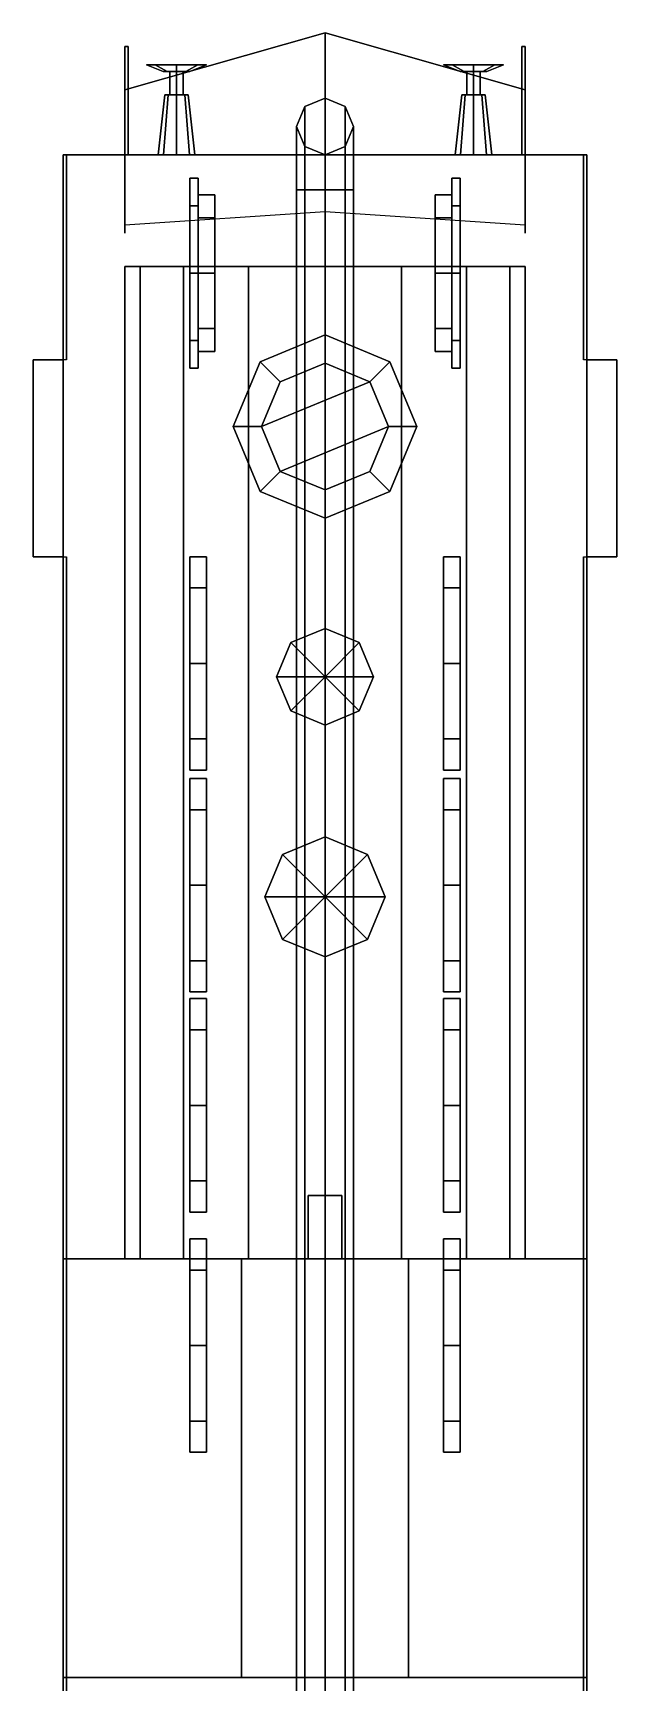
# Model space of a CAD drawing. Extents: x -1.8 to 1.8, y -7.4 to 7.5.
# Drawn here: x -1.75 to 1.75, y -2.38 to 7.51 of the extents above; entities that cross this region are included whole.
import ezdxf

# ---------------------------------------------------------------- set-up
doc = ezdxf.new("R2010")
doc.units = 0
doc.layers.get('0').update_dxf_attribs({"linetype": 'CONTINUOUS'})
doc.layers.add('BUFFER', color=1, linetype='CONTINUOUS')
doc.layers.add('WHEELS', color=2, linetype='CONTINUOUS')

msp = doc.modelspace()

# ---------------------------------------------------------------- linework, layer by layer
for points in [[(0, 6.44, 0.86), (0, 7.51, 0.13), (-1.2, 7.17, 0.13), (-1.2, 6.36, 0.86)], [(0, 7.51, 0.13), (0, 7.51, 0.04), (-1.2, 7.17, 0.04), (-1.2, 7.17, 0.13)], [(-1.2, 7.43, -0.09), (-1.2, 6.78, -0.09), (-1.2, 6.78, 1.08), (-1.2, 7.43, 1.08)], [(-1.18, 7.43, 1.08), (-1.18, 7.43, -0.09), (-1.2, 7.43, -0.09), (-1.2, 7.43, 1.08)], [(-1.18, 7.43, -0.09), (-1.18, 6.78, -0.09), (-1.2, 6.78, -0.09), (-1.2, 7.43, -0.09)], [(-1.2, 7.43, 1.08), (-1.2, 6.78, 1.08), (-1.18, 6.78, 1.08), (-1.18, 7.43, 1.08)], [(-1.18, 6.78, 1.08), (-1.18, 6.78, -0.09), (-1.18, 7.43, -0.09), (-1.18, 7.43, 1.08)], [(0, 7.51, 0.13), (0, 6.44, 0.86), (1.2, 6.36, 0.86), (1.2, 7.17, 0.13)], [(0, 7.51, 0.04), (0, 7.51, 0.13), (1.2, 7.17, 0.13), (1.2, 7.17, 0.04)], [(1.18, 7.43, -0.09), (1.18, 6.78, -0.09), (1.18, 6.78, 1.08), (1.18, 7.43, 1.08)], [(1.2, 7.43, 1.08), (1.2, 7.43, -0.09), (1.18, 7.43, -0.09), (1.18, 7.43, 1.08)], [(1.2, 7.43, -0.09), (1.2, 6.78, -0.09), (1.18, 6.78, -0.09), (1.18, 7.43, -0.09)], [(1.18, 7.43, 1.08), (1.18, 6.78, 1.08), (1.2, 6.78, 1.08), (1.2, 7.43, 1.08)], [(1.2, 6.78, 1.08), (1.2, 6.78, -0.09), (1.2, 7.43, -0.09), (1.2, 7.43, 1.08)], [(-1.2, 6.36, 0.86), (-1.2, 7.17, 0.13), (-1.2, 7.12, 0.13), (-1.2, 6.31, 0.86)], [(-1.2, 7.17, 0.13), (-1.2, 7.17, 0.04), (-1.2, 7.12, 0.04), (-1.2, 7.12, 0.13)], [(1.2, 7.17, 0.13), (1.2, 6.36, 0.86), (1.2, 6.31, 0.86), (1.2, 7.12, 0.13)], [(1.2, 7.17, 0.04), (1.2, 7.17, 0.13), (1.2, 7.12, 0.13), (1.2, 7.12, 0.04)], [(-0.1202, 7.0702, 0.84), (-0.17, 6.95, 0.84), (-0.17, 6.95, 3.28), (-0.1202, 7.0702, 3.28)], [(-0.1202, 7.0702, 3.28), (-0.17, 6.95, 3.28), (-0.17, 6.57, 3.59), (-0.1202, 6.57, 3.7102)], [(0, 7.12, 0.84), (-0.1202, 7.0702, 0.84), (-0.1202, 7.0702, 3.28), (0, 7.12, 3.28)], [(0, 7.12, 3.28), (-0.1202, 7.0702, 3.28), (-0.1202, 6.57, 3.7102), (0, 6.57, 3.76)], [(0.1202, 7.0702, 0.84), (0, 7.12, 0.84), (0, 7.12, 3.28), (0.1202, 7.0702, 3.28)], [(0.1202, 7.0702, 3.28), (0, 7.12, 3.28), (0, 6.57, 3.76), (0.1202, 6.57, 3.7102)], [(0.17, 6.95, 0.84), (0.1202, 7.0702, 0.84), (0.1202, 7.0702, 3.28), (0.17, 6.95, 3.28)], [(0.17, 6.95, 3.28), (0.1202, 7.0702, 3.28), (0.1202, 6.57, 3.7102), (0.17, 6.57, 3.59)], [(-0.17, 6.95, 0.84), (-0.1202, 6.8298, 0.84), (-0.1202, 6.8298, 3.28), (-0.17, 6.95, 3.28)], [(-0.17, 6.95, 3.28), (-0.1202, 6.8298, 3.28), (-0.1202, 6.57, 3.4698), (-0.17, 6.57, 3.59)], [(0.1202, 6.8298, 0.84), (0.17, 6.95, 0.84), (0.17, 6.95, 3.28), (0.1202, 6.8298, 3.28)], [(0.1202, 6.8298, 3.28), (0.17, 6.95, 3.28), (0.17, 6.57, 3.59), (0.1202, 6.57, 3.4698)], [(-0.1202, 6.8298, 0.84), (0, 6.78, 0.84), (0, 6.78, 3.28), (-0.1202, 6.8298, 3.28)], [(-0.1202, 6.8298, 3.28), (0, 6.78, 3.28), (0, 6.57, 3.42), (-0.1202, 6.57, 3.4698)], [(0, 6.78, 0.84), (0.1202, 6.8298, 0.84), (0.1202, 6.8298, 3.28), (0, 6.78, 3.28)], [(0, 6.78, 3.28), (0.1202, 6.8298, 3.28), (0.1202, 6.57, 3.4698), (0, 6.57, 3.42)], [(1.57, 6.78, 1.08), (1.57, 6.78, 0.86), (-1.57, 6.78, 0.86), (-1.57, 6.78, 1.08)], [(-1.57, 6.78, 0.86), (-1.57, -2.45, 0.86), (-1.57, -2.45, 1.08), (-1.57, 6.78, 1.08)], [(-1.57, 6.78, 1.08), (-1.57, 0.16, 1.08), (1.57, 0.16, 1.08), (1.57, 6.78, 1.08)], [(-1.57, 6.78, -0.08), (-1.57, 5.55, -0.08), (-1.57, 5.55, 0.86), (-1.57, 6.78, 0.86)], [(-1.55, 6.78, -0.08), (-1.55, 5.55, -0.08), (-1.57, 5.55, -0.08), (-1.57, 6.78, -0.08)], [(-1.55, 6.78, 0.86), (-1.55, 6.78, -0.08), (-1.57, 6.78, -0.08), (-1.57, 6.78, 0.86)], [(-1.55, 5.55, 0.86), (-1.55, 5.55, -0.08), (-1.55, 6.78, -0.08), (-1.55, 6.78, 0.86)], [(-1.2, 6.78, 1.08), (-1.2, 6.78, -0.09), (-1.18, 6.78, -0.09), (-1.18, 6.78, 1.08)], [(1.18, 6.78, 1.08), (1.18, 6.78, -0.09), (1.2, 6.78, -0.09), (1.2, 6.78, 1.08)], [(1.57, 6.78, -0.08), (1.57, 5.55, -0.08), (1.55, 5.55, -0.08), (1.55, 6.78, -0.08)], [(1.55, 6.78, -0.08), (1.55, 5.55, -0.08), (1.55, 5.55, 0.86), (1.55, 6.78, 0.86)], [(1.57, 6.78, 0.86), (1.57, 6.78, -0.08), (1.55, 6.78, -0.08), (1.55, 6.78, 0.86)], [(1.57, -2.45, 1.08), (1.57, -2.45, 0.86), (1.57, 6.78, 0.86), (1.57, 6.78, 1.08)], [(1.57, 5.55, 0.86), (1.57, 5.55, -0.08), (1.57, 6.78, -0.08), (1.57, 6.78, 0.86)], [(-0.1202, -5.17, 3.4698), (-0.17, -5.17, 3.59), (-0.17, 6.57, 3.59), (-0.1202, 6.57, 3.4698)], [(-0.17, -5.17, 3.59), (-0.1202, -5.17, 3.7102), (-0.1202, 6.57, 3.7102), (-0.17, 6.57, 3.59)], [(0, -5.17, 3.42), (-0.1202, -5.17, 3.4698), (-0.1202, 6.57, 3.4698), (0, 6.57, 3.42)], [(-0.1202, -5.17, 3.7102), (0, -5.17, 3.76), (0, 6.57, 3.76), (-0.1202, 6.57, 3.7102)], [(0.1202, -5.17, 3.4698), (0, -5.17, 3.42), (0, 6.57, 3.42), (0.1202, 6.57, 3.4698)], [(0, -5.17, 3.76), (0.1202, -5.17, 3.7102), (0.1202, 6.57, 3.7102), (0, 6.57, 3.76)], [(0.17, -5.17, 3.59), (0.1202, -5.17, 3.4698), (0.1202, 6.57, 3.4698), (0.17, 6.57, 3.59)], [(0.1202, -5.17, 3.7102), (0.17, -5.17, 3.59), (0.17, 6.57, 3.59), (0.1202, 6.57, 3.7102)], [(-1.1087, 6.11, 2.1792), (-1.2, 6.11, 1.72), (-1.2, 0.16, 1.72), (-1.1087, 0.16, 2.1792)], [(-1.2, 6.11, 1.7192), (-1.2, 6.11, 1.08), (-1.2, 0.16, 1.08), (-1.2, 0.16, 1.7192)], [(1.2, 6.11, 1.7192), (1.2, 6.11, 1.08), (-1.2, 6.11, 1.08), (-1.2, 6.11, 1.7192)], [(1.1087, 6.11, 2.1792), (1.2, 6.11, 1.72), (-1.2, 6.11, 1.72), (-1.1087, 6.11, 2.1792)], [(-0.8485, 6.11, 2.5685), (-1.1087, 6.11, 2.1792), (-1.1087, 0.16, 2.1792), (-0.8485, 0.16, 2.5685)], [(0.8485, 6.11, 2.5685), (1.1087, 6.11, 2.1792), (-1.1087, 6.11, 2.1792), (-0.8485, 6.11, 2.5685)], [(-0.4592, 6.11, 2.8287), (-0.8485, 6.11, 2.5685), (-0.8485, 0.16, 2.5685), (-0.4592, 0.16, 2.8287)], [(0.4592, 6.11, 2.8287), (0.8485, 6.11, 2.5685), (-0.8485, 6.11, 2.5685), (-0.4592, 6.11, 2.8287)], [(0, 6.11, 2.92), (-0.4592, 6.11, 2.8287), (-0.4592, 0.16, 2.8287), (0, 0.16, 2.92)], [(0, 6.11, 2.92), (0.4592, 6.11, 2.8287), (-0.4592, 6.11, 2.8287), (0, 6.11, 2.92)], [(0.4592, 6.11, 2.8287), (0, 6.11, 2.92), (0, 0.16, 2.92), (0.4592, 0.16, 2.8287)], [(0.8485, 6.11, 2.5685), (0.4592, 6.11, 2.8287), (0.4592, 0.16, 2.8287), (0.8485, 0.16, 2.5685)], [(1.1087, 6.11, 2.1792), (0.8485, 6.11, 2.5685), (0.8485, 0.16, 2.5685), (1.1087, 0.16, 2.1792)], [(1.2, 6.11, 1.72), (1.1087, 6.11, 2.1792), (1.1087, 0.16, 2.1792), (1.2, 0.16, 1.72)], [(1.2, 6.11, 1.08), (1.2, 6.11, 1.7192), (1.2, 0.16, 1.7192), (1.2, 0.16, 1.08)], [(0, 5.7, 3.34), (-0.3889, 5.5389, 3.34), (-0.2687, 5.4187, 3.5), (0, 5.53, 3.5)], [(-0.3889, 5.5389, 3), (0, 5.7, 3), (0, 5.53, 2.84), (-0.2687, 5.4187, 2.84)], [(0, 5.7, 3), (-0.3889, 5.5389, 3), (-0.3889, 5.5389, 3.34), (0, 5.7, 3.34)], [(0.3889, 5.5389, 3.34), (0, 5.7, 3.34), (0, 5.53, 3.5), (0.2687, 5.4187, 3.5)], [(0, 5.7, 3), (0.3889, 5.5389, 3), (0.2687, 5.4187, 2.84), (0, 5.53, 2.84)], [(0.3889, 5.5389, 3), (0, 5.7, 3), (0, 5.7, 3.34), (0.3889, 5.5389, 3.34)], [(-1.75, 5.55, -0.08), (-1.75, 4.37, -0.08), (-1.75, 4.37, 1.03), (-1.75, 5.55, 1.03)], [(-1.57, 5.55, 1.03), (-1.57, 5.55, -0.08), (-1.75, 5.55, -0.08), (-1.75, 5.55, 1.03)], [(-1.57, 5.55, -0.08), (-1.57, 4.37, -0.08), (-1.75, 4.37, -0.08), (-1.75, 5.55, -0.08)], [(-1.75, 5.55, 1.03), (-1.75, 4.37, 1.03), (-1.57, 4.37, 1.03), (-1.57, 5.55, 1.03)], [(1.75, 5.55, 1.03), (1.75, 5.55, -0.08), (1.57, 5.55, -0.08), (1.57, 5.55, 1.03)], [(1.75, 5.55, -0.08), (1.75, 4.37, -0.08), (1.57, 4.37, -0.08), (1.57, 5.55, -0.08)], [(1.57, 5.55, 1.03), (1.57, 4.37, 1.03), (1.75, 4.37, 1.03), (1.75, 5.55, 1.03)], [(1.75, 4.37, 1.03), (1.75, 4.37, -0.08), (1.75, 5.55, -0.08), (1.75, 5.55, 1.03)], [(-0.3889, 5.5389, 3.34), (-0.55, 5.15, 3.34), (-0.38, 5.15, 3.5), (-0.2687, 5.4187, 3.5)], [(-0.55, 5.15, 3), (-0.3889, 5.5389, 3), (-0.2687, 5.4187, 2.84), (-0.38, 5.15, 2.84)], [(-0.3889, 5.5389, 3), (-0.55, 5.15, 3), (-0.55, 5.15, 3.34), (-0.3889, 5.5389, 3.34)], [(0, 5.53, 3.5), (-0.2687, 5.4187, 3.5), (-0.38, 5.15, 3.5), (0.2687, 5.4187, 3.5)], [(0.55, 5.15, 3.34), (0.3889, 5.5389, 3.34), (0.2687, 5.4187, 3.5), (0.38, 5.15, 3.5)], [(0.3889, 5.5389, 3), (0.55, 5.15, 3), (0.38, 5.15, 2.84), (0.2687, 5.4187, 2.84)], [(0.55, 5.15, 3), (0.3889, 5.5389, 3), (0.3889, 5.5389, 3.34), (0.55, 5.15, 3.34)], [(0.2687, 5.4187, 3.5), (-0.38, 5.15, 3.5), (-0.2687, 4.8813, 3.5), (0.38, 5.15, 3.5)], [(-0.55, 5.15, 3.34), (-0.3889, 4.7611, 3.34), (-0.2687, 4.8813, 3.5), (-0.38, 5.15, 3.5)], [(-0.3889, 4.7611, 3), (-0.55, 5.15, 3), (-0.38, 5.15, 2.84), (-0.2687, 4.8813, 2.84)], [(-0.55, 5.15, 3), (-0.3889, 4.7611, 3), (-0.3889, 4.7611, 3.34), (-0.55, 5.15, 3.34)], [(0.38, 5.15, 3.5), (-0.2687, 4.8813, 3.5), (0, 4.77, 3.5), (0.2687, 4.8813, 3.5)], [(0.3889, 4.7611, 3.34), (0.55, 5.15, 3.34), (0.38, 5.15, 3.5), (0.2687, 4.8813, 3.5)], [(0.55, 5.15, 3), (0.3889, 4.7611, 3), (0.2687, 4.8813, 2.84), (0.38, 5.15, 2.84)], [(0.3889, 4.7611, 3), (0.55, 5.15, 3), (0.55, 5.15, 3.34), (0.3889, 4.7611, 3.34)], [(-0.3889, 4.7611, 3.34), (0, 4.6, 3.34), (0, 4.77, 3.5), (-0.2687, 4.8813, 3.5)], [(0, 4.6, 3), (-0.3889, 4.7611, 3), (-0.2687, 4.8813, 2.84), (0, 4.77, 2.84)], [(0, 4.6, 3.34), (0.3889, 4.7611, 3.34), (0.2687, 4.8813, 3.5), (0, 4.77, 3.5)], [(0.3889, 4.7611, 3), (0, 4.6, 3), (0, 4.77, 2.84), (0.2687, 4.8813, 2.84)], [(-0.3889, 4.7611, 3), (0, 4.6, 3), (0, 4.6, 3.34), (-0.3889, 4.7611, 3.34)], [(0, 4.6, 3), (0.3889, 4.7611, 3), (0.3889, 4.7611, 3.34), (0, 4.6, 3.34)], [(-1.75, 4.37, 1.03), (-1.75, 4.37, -0.08), (-1.57, 4.37, -0.08), (-1.57, 4.37, 1.03)], [(-1.55, 4.37, -0.08), (-1.55, -2.45, -0.08), (-1.57, -2.45, -0.08), (-1.57, 4.37, -0.08)], [(-1.57, 4.37, -0.08), (-1.57, -2.45, -0.08), (-1.57, -2.45, 0.86), (-1.57, 4.37, 0.86)], [(-1.55, -2.45, 0.86), (-1.55, -2.45, -0.08), (-1.55, 4.37, -0.08), (-1.55, 4.37, 0.86)], [(1.55, 4.37, -0.08), (1.55, -2.45, -0.08), (1.55, -2.45, 0.86), (1.55, 4.37, 0.86)], [(1.57, 4.37, -0.08), (1.57, -2.45, -0.08), (1.55, -2.45, -0.08), (1.55, 4.37, -0.08)], [(1.57, -2.45, 0.86), (1.57, -2.45, -0.08), (1.57, 4.37, -0.08), (1.57, 4.37, 0.86)], [(1.57, 4.37, 1.03), (1.57, 4.37, -0.08), (1.75, 4.37, -0.08), (1.75, 4.37, 1.03)], [(0, 3.94, 2.92), (-0.2051, 3.8551, 2.87), (-0.2051, 3.8551, 3.35), (0, 3.94, 3.35)], [(0, 3.94, 3.35), (-0.2051, 3.8551, 3.35), (0, 3.65, 3.45)], [(0.2051, 3.8551, 2.87), (0, 3.94, 2.92), (0, 3.94, 3.35), (0.2051, 3.8551, 3.35)], [(0.2051, 3.8551, 3.35), (0, 3.94, 3.35), (0, 3.65, 3.45)], [(-0.2051, 3.8551, 2.87), (-0.29, 3.65, 2.86), (-0.29, 3.65, 3.35), (-0.2051, 3.8551, 3.35)], [(-0.2051, 3.8551, 3.35), (-0.29, 3.65, 3.35), (0, 3.65, 3.45)], [(0.29, 3.65, 3.35), (0.2051, 3.8551, 3.35), (0, 3.65, 3.45)], [(0.29, 3.65, 2.86), (0.2051, 3.8551, 2.87), (0.2051, 3.8551, 3.35), (0.29, 3.65, 3.35)], [(-0.29, 3.65, 2.86), (-0.2051, 3.4449, 2.87), (-0.2051, 3.4449, 3.35), (-0.29, 3.65, 3.35)], [(-0.29, 3.65, 3.35), (-0.2051, 3.4449, 3.35), (0, 3.65, 3.45)], [(-0.2051, 3.4449, 3.35), (0, 3.36, 3.35), (0, 3.65, 3.45)], [(0, 3.36, 3.35), (0.2051, 3.4449, 3.35), (0, 3.65, 3.45)], [(0.2051, 3.4449, 3.35), (0.29, 3.65, 3.35), (0, 3.65, 3.45)], [(0.2051, 3.4449, 2.87), (0.29, 3.65, 2.86), (0.29, 3.65, 3.35), (0.2051, 3.4449, 3.35)], [(-0.2051, 3.4449, 2.87), (0, 3.36, 2.92), (0, 3.36, 3.35), (-0.2051, 3.4449, 3.35)], [(0, 3.36, 2.92), (0.2051, 3.4449, 2.87), (0.2051, 3.4449, 3.35), (0, 3.36, 3.35)], [(0, 2.69, 3.49), (-0.2546, 2.5846, 3.49), (0, 2.33, 3.59)], [(0, 2.69, 2.92), (-0.2546, 2.5846, 2.86), (-0.2546, 2.5846, 3.49), (0, 2.69, 3.49)], [(0.2546, 2.5846, 3.49), (0, 2.69, 3.49), (0, 2.33, 3.59)], [(0.2546, 2.5846, 2.86), (0, 2.69, 2.92), (0, 2.69, 3.49), (0.2546, 2.5846, 3.49)], [(-0.2546, 2.5846, 3.49), (-0.36, 2.33, 3.49), (0, 2.33, 3.59)], [(-0.2546, 2.5846, 2.86), (-0.36, 2.33, 2.84), (-0.36, 2.33, 3.49), (-0.2546, 2.5846, 3.49)], [(0.36, 2.33, 3.49), (0.2546, 2.5846, 3.49), (0, 2.33, 3.59)], [(0.36, 2.33, 2.84), (0.2546, 2.5846, 2.86), (0.2546, 2.5846, 3.49), (0.36, 2.33, 3.49)], [(-0.36, 2.33, 3.49), (-0.2546, 2.0754, 3.49), (0, 2.33, 3.59)], [(-0.36, 2.33, 2.84), (-0.2546, 2.0754, 2.86), (-0.2546, 2.0754, 3.49), (-0.36, 2.33, 3.49)], [(-0.2546, 2.0754, 3.49), (0, 1.97, 3.49), (0, 2.33, 3.59)], [(0, 1.97, 3.49), (0.2546, 2.0754, 3.49), (0, 2.33, 3.59)], [(0.2546, 2.0754, 3.49), (0.36, 2.33, 3.49), (0, 2.33, 3.59)], [(0.2546, 2.0754, 2.86), (0.36, 2.33, 2.84), (0.36, 2.33, 3.49), (0.2546, 2.0754, 3.49)], [(-0.2546, 2.0754, 2.86), (0, 1.97, 2.92), (0, 1.97, 3.49), (-0.2546, 2.0754, 3.49)], [(0, 1.97, 2.92), (0.2546, 2.0754, 2.86), (0.2546, 2.0754, 3.49), (0, 1.97, 3.49)], [(-0.1, 0.54, 3.45), (-0.1, 0.16, 3.45), (0.1, 0.16, 3.45), (0.1, 0.54, 3.45)], [(-0.1, 0.54, 2.9), (-0.1, 0.16, 2.9), (-0.1, 0.16, 3.45), (-0.1, 0.54, 3.45)], [(0.1, 0.54, 3.45), (0.1, 0.54, 2.9), (-0.1, 0.54, 2.9), (-0.1, 0.54, 3.45)], [(0.1, 0.16, 3.45), (0.1, 0.16, 2.9), (0.1, 0.54, 2.9), (0.1, 0.54, 3.45)], [(-1.57, 0.16, 1.08), (-1.57, -2.45, 1.08), (-1.57, -2.45, 3.06), (-1.57, 0.16, 3.06)], [(1.57, 0.16, 3.06), (1.57, 0.16, 1.08), (-1.57, 0.16, 1.08), (-1.57, 0.16, 3.06)], [(-1.57, 0.16, 3.06), (-1.57, -2.35, 3.06), (-0.5, -2.35, 3.45), (-0.5, 0.16, 3.45)], [(0.5, 0.16, 3.45), (1.57, 0.16, 3.06), (-1.57, 0.16, 3.06), (-0.5, 0.16, 3.45)], [(-0.5, 0.16, 3.45), (-0.5, -2.35, 3.45), (0.5, -2.35, 3.45), (0.5, 0.16, 3.45)], [(-0.1, 0.16, 3.45), (-0.1, 0.16, 2.9), (0.1, 0.16, 2.9), (0.1, 0.16, 3.45)], [(0.5, -2.35, 3.45), (1.57, -2.35, 3.06), (1.57, 0.16, 3.06), (0.5, 0.16, 3.45)], [(1.57, -2.45, 3.06), (1.57, -2.45, 1.08), (1.57, 0.16, 1.08), (1.57, 0.16, 3.06)], [(-1.57, -2.35, 3.06), (-1.57, -2.45, 3.06), (1.57, -2.45, 3.06), (1.57, -2.35, 3.06)], [(-0.5, -2.35, 3.45), (-1.57, -2.35, 3.06), (1.57, -2.35, 3.06), (0.5, -2.35, 3.45)]]:
    msp.add_3dface(points)
at = {"layer": 'BUFFER'}
for points in [[(-1.0173, 7.32, 1.0973), (-0.89, 7.32, 0.79), (-1.0173, 7.32, 0.8427), (-1.07, 7.32, 0.97)], [(-0.97, 7.28, 0.97), (-0.9466, 7.28, 1.0266), (-1.0173, 7.32, 1.0973), (-1.07, 7.32, 0.97)], [(-0.9466, 7.28, 0.9134), (-0.97, 7.28, 0.97), (-1.07, 7.32, 0.97), (-1.0173, 7.32, 0.8427)], [(-0.89, 7.32, 1.15), (-0.7627, 7.32, 0.8427), (-0.89, 7.32, 0.79), (-1.0173, 7.32, 1.0973)], [(-0.9466, 7.28, 1.0266), (-0.89, 7.28, 1.05), (-0.89, 7.32, 1.15), (-1.0173, 7.32, 1.0973)], [(-0.89, 7.28, 0.89), (-0.9466, 7.28, 0.9134), (-1.0173, 7.32, 0.8427), (-0.89, 7.32, 0.79)], [(-0.89, 7.28, 0.89), (-0.9466, 7.28, 1.0266), (-0.97, 7.28, 0.97), (-0.9466, 7.28, 0.9134)], [(-0.8334, 7.28, 0.9134), (-0.89, 7.28, 1.05), (-0.9466, 7.28, 1.0266), (-0.89, 7.28, 0.89)], [(-0.93, 7.28, 0.97), (-0.89, 7.28, 0.93), (-0.89, 7.14, 0.93), (-0.93, 7.14, 0.97)], [(-0.89, 7.28, 1.01), (-0.93, 7.28, 0.97), (-0.93, 7.14, 0.97), (-0.89, 7.14, 1.01)], [(-0.7627, 7.32, 1.0973), (-0.71, 7.32, 0.97), (-0.7627, 7.32, 0.8427), (-0.89, 7.32, 1.15)], [(-0.89, 7.28, 1.05), (-0.8334, 7.28, 1.0266), (-0.7627, 7.32, 1.0973), (-0.89, 7.32, 1.15)], [(-0.8334, 7.28, 0.9134), (-0.89, 7.28, 0.89), (-0.89, 7.32, 0.79), (-0.7627, 7.32, 0.8427)], [(-0.89, 7.28, 0.93), (-0.85, 7.28, 0.97), (-0.85, 7.14, 0.97), (-0.89, 7.14, 0.93)], [(-0.85, 7.28, 0.97), (-0.89, 7.28, 1.01), (-0.89, 7.14, 1.01), (-0.85, 7.14, 0.97)], [(-0.81, 7.28, 0.97), (-0.8334, 7.28, 1.0266), (-0.89, 7.28, 1.05), (-0.8334, 7.28, 0.9134)], [(-0.8334, 7.28, 1.0266), (-0.81, 7.28, 0.97), (-0.71, 7.32, 0.97), (-0.7627, 7.32, 1.0973)], [(-0.81, 7.28, 0.97), (-0.8334, 7.28, 0.9134), (-0.7627, 7.32, 0.8427), (-0.71, 7.32, 0.97)], [(0.7627, 7.32, 1.0973), (0.89, 7.32, 0.79), (0.7627, 7.32, 0.8427), (0.71, 7.32, 0.97)], [(0.81, 7.28, 0.97), (0.8334, 7.28, 1.0266), (0.7627, 7.32, 1.0973), (0.71, 7.32, 0.97)], [(0.8334, 7.28, 0.9134), (0.81, 7.28, 0.97), (0.71, 7.32, 0.97), (0.7627, 7.32, 0.8427)], [(0.8334, 7.28, 1.0266), (0.89, 7.28, 1.05), (0.89, 7.32, 1.15), (0.7627, 7.32, 1.0973)], [(0.89, 7.32, 1.15), (1.0173, 7.32, 0.8427), (0.89, 7.32, 0.79), (0.7627, 7.32, 1.0973)], [(0.89, 7.28, 0.89), (0.8334, 7.28, 0.9134), (0.7627, 7.32, 0.8427), (0.89, 7.32, 0.79)], [(0.89, 7.28, 0.89), (0.8334, 7.28, 1.0266), (0.81, 7.28, 0.97), (0.8334, 7.28, 0.9134)], [(0.9466, 7.28, 0.9134), (0.89, 7.28, 1.05), (0.8334, 7.28, 1.0266), (0.89, 7.28, 0.89)], [(0.89, 7.28, 1.01), (0.85, 7.28, 0.97), (0.85, 7.14, 0.97), (0.89, 7.14, 1.01)], [(0.85, 7.28, 0.97), (0.89, 7.28, 0.93), (0.89, 7.14, 0.93), (0.85, 7.14, 0.97)], [(0.89, 7.28, 1.05), (0.9466, 7.28, 1.0266), (1.0173, 7.32, 1.0973), (0.89, 7.32, 1.15)], [(1.0173, 7.32, 1.0973), (1.07, 7.32, 0.97), (1.0173, 7.32, 0.8427), (0.89, 7.32, 1.15)], [(0.9466, 7.28, 0.9134), (0.89, 7.28, 0.89), (0.89, 7.32, 0.79), (1.0173, 7.32, 0.8427)], [(0.93, 7.28, 0.97), (0.89, 7.28, 1.01), (0.89, 7.14, 1.01), (0.93, 7.14, 0.97)], [(0.89, 7.28, 0.93), (0.93, 7.28, 0.97), (0.93, 7.14, 0.97), (0.89, 7.14, 0.93)], [(0.97, 7.28, 0.97), (0.9466, 7.28, 1.0266), (0.89, 7.28, 1.05), (0.9466, 7.28, 0.9134)], [(0.9466, 7.28, 1.0266), (0.97, 7.28, 0.97), (1.07, 7.32, 0.97), (1.0173, 7.32, 1.0973)], [(0.97, 7.28, 0.97), (0.9466, 7.28, 0.9134), (1.0173, 7.32, 0.8427), (1.07, 7.32, 0.97)], [(-0.9678, 6.78, 0.8922), (-1, 6.78, 0.97), (-0.96, 7.14, 0.97), (-0.9395, 7.14, 0.9205)], [(-1, 6.78, 0.97), (-0.9678, 6.78, 1.0478), (-0.9395, 7.14, 1.0195), (-0.96, 7.14, 0.97)], [(-0.89, 6.78, 0.86), (-0.9678, 6.78, 0.8922), (-0.9395, 7.14, 0.9205), (-0.89, 7.14, 0.9)], [(-0.9678, 6.78, 1.0478), (-0.89, 6.78, 1.08), (-0.89, 7.14, 1.04), (-0.9395, 7.14, 1.0195)], [(-0.96, 7.14, 0.97), (-0.9395, 7.14, 1.0195), (-0.89, 7.14, 1.04), (-0.9395, 7.14, 0.9205)], [(-0.9395, 7.14, 0.9205), (-0.89, 7.14, 1.04), (-0.8405, 7.14, 1.0195), (-0.89, 7.14, 0.9)], [(-0.89, 7.14, 0.9), (-0.8405, 7.14, 1.0195), (-0.82, 7.14, 0.97), (-0.8405, 7.14, 0.9205)], [(-0.8122, 6.78, 0.8922), (-0.89, 6.78, 0.86), (-0.89, 7.14, 0.9), (-0.8405, 7.14, 0.9205)], [(-0.89, 6.78, 1.08), (-0.8122, 6.78, 1.0478), (-0.8405, 7.14, 1.0195), (-0.89, 7.14, 1.04)], [(-0.78, 6.78, 0.97), (-0.8122, 6.78, 0.8922), (-0.8405, 7.14, 0.9205), (-0.82, 7.14, 0.97)], [(-0.8122, 6.78, 1.0478), (-0.78, 6.78, 0.97), (-0.82, 7.14, 0.97), (-0.8405, 7.14, 1.0195)], [(0.8122, 6.78, 0.8922), (0.78, 6.78, 0.97), (0.82, 7.14, 0.97), (0.8405, 7.14, 0.9205)], [(0.78, 6.78, 0.97), (0.8122, 6.78, 1.0478), (0.8405, 7.14, 1.0195), (0.82, 7.14, 0.97)], [(0.89, 6.78, 0.86), (0.8122, 6.78, 0.8922), (0.8405, 7.14, 0.9205), (0.89, 7.14, 0.9)], [(0.8122, 6.78, 1.0478), (0.89, 6.78, 1.08), (0.89, 7.14, 1.04), (0.8405, 7.14, 1.0195)], [(0.82, 7.14, 0.97), (0.8405, 7.14, 1.0195), (0.89, 7.14, 1.04), (0.8405, 7.14, 0.9205)], [(0.8405, 7.14, 0.9205), (0.89, 7.14, 1.04), (0.9395, 7.14, 1.0195), (0.89, 7.14, 0.9)], [(0.9678, 6.78, 0.8922), (0.89, 6.78, 0.86), (0.89, 7.14, 0.9), (0.9395, 7.14, 0.9205)], [(0.89, 7.14, 0.9), (0.9395, 7.14, 1.0195), (0.96, 7.14, 0.97), (0.9395, 7.14, 0.9205)], [(0.89, 6.78, 1.08), (0.9678, 6.78, 1.0478), (0.9395, 7.14, 1.0195), (0.89, 7.14, 1.04)], [(1, 6.78, 0.97), (0.9678, 6.78, 0.8922), (0.9395, 7.14, 0.9205), (0.96, 7.14, 0.97)], [(0.9678, 6.78, 1.0478), (1, 6.78, 0.97), (0.96, 7.14, 0.97), (0.9395, 7.14, 1.0195)]]:
    msp.add_3dface(points, dxfattribs=at)
at = {"layer": 'WHEELS'}
for points in [[(-0.81, 5.5, 0.22), (-0.81, 6.4731, 0.6231), (-0.81, 6.64, 0.22), (-0.81, 5.6669, -0.1831)], [(-0.76, 6.64, 0.22), (-0.76, 6.4731, -0.1831), (-0.81, 6.4731, -0.1831), (-0.81, 6.64, 0.22)], [(-0.76, 6.4731, 0.6231), (-0.76, 6.64, 0.22), (-0.81, 6.64, 0.22), (-0.81, 6.4731, 0.6231)], [(-0.81, 5.6669, -0.1831), (-0.81, 6.64, 0.22), (-0.81, 6.4731, -0.1831), (-0.81, 6.07, -0.35)], [(-0.76, 6.4023, 0.5523), (-0.76, 6.54, 0.22), (-0.76, 6.64, 0.22), (-0.76, 6.4731, 0.6231)], [(-0.76, 6.54, 0.22), (-0.76, 6.4023, -0.1123), (-0.76, 6.4731, -0.1831), (-0.76, 6.64, 0.22)], [(0.76, 6.54, 0.22), (0.76, 6.4023, 0.5523), (0.76, 6.4731, 0.6231), (0.76, 6.64, 0.22)], [(0.76, 6.4023, -0.1123), (0.76, 6.54, 0.22), (0.76, 6.64, 0.22), (0.76, 6.4731, -0.1831)], [(0.76, 6.4731, -0.1831), (0.76, 6.64, 0.22), (0.81, 6.64, 0.22), (0.81, 6.4731, -0.1831)], [(0.76, 6.64, 0.22), (0.76, 6.4731, 0.6231), (0.81, 6.4731, 0.6231), (0.81, 6.64, 0.22)], [(0.81, 6.4731, 0.6231), (0.81, 6.07, 0.79), (0.81, 5.6669, 0.6231), (0.81, 6.64, 0.22)], [(0.81, 6.64, 0.22), (0.81, 5.6669, 0.6231), (0.81, 5.5, 0.22), (0.81, 6.4731, -0.1831)], [(-0.66, 6.4023, 0.5523), (-0.66, 6.54, 0.22), (-0.76, 6.54, 0.22), (-0.76, 6.4023, 0.5523)], [(-0.66, 6.54, 0.22), (-0.66, 6.4023, -0.1123), (-0.76, 6.4023, -0.1123), (-0.76, 6.54, 0.22)], [(-0.66, 6.4023, 0.5523), (-0.66, 5.6, 0.22), (-0.66, 5.7377, -0.1123), (-0.66, 6.54, 0.22)], [(-0.66, 6.54, 0.22), (-0.66, 5.7377, -0.1123), (-0.66, 6.07, -0.25), (-0.66, 6.4023, -0.1123)], [(0.66, 6.54, 0.22), (0.66, 6.4023, 0.5523), (0.76, 6.4023, 0.5523), (0.76, 6.54, 0.22)], [(0.66, 6.07, 0.69), (0.66, 6.4023, 0.5523), (0.66, 6.54, 0.22), (0.66, 5.7377, 0.5523)], [(0.66, 5.7377, 0.5523), (0.66, 6.54, 0.22), (0.66, 6.4023, -0.1123), (0.66, 5.6, 0.22)], [(0.66, 6.4023, -0.1123), (0.66, 6.54, 0.22), (0.76, 6.54, 0.22), (0.76, 6.4023, -0.1123)], [(-0.81, 5.6669, 0.6231), (-0.81, 6.07, 0.79), (-0.81, 6.4731, 0.6231), (-0.81, 5.5, 0.22)], [(-0.76, 6.07, 0.79), (-0.76, 6.4731, 0.6231), (-0.81, 6.4731, 0.6231), (-0.81, 6.07, 0.79)], [(-0.76, 6.4731, -0.1831), (-0.76, 6.07, -0.35), (-0.81, 6.07, -0.35), (-0.81, 6.4731, -0.1831)], [(-0.76, 6.07, 0.69), (-0.76, 6.4023, 0.5523), (-0.76, 6.4731, 0.6231), (-0.76, 6.07, 0.79)], [(-0.76, 6.4023, -0.1123), (-0.76, 6.07, -0.25), (-0.76, 6.07, -0.35), (-0.76, 6.4731, -0.1831)], [(0.76, 6.4731, 0.6231), (0.76, 6.07, 0.79), (0.81, 6.07, 0.79), (0.81, 6.4731, 0.6231)], [(0.76, 6.4023, 0.5523), (0.76, 6.07, 0.69), (0.76, 6.07, 0.79), (0.76, 6.4731, 0.6231)], [(0.76, 6.07, -0.25), (0.76, 6.4023, -0.1123), (0.76, 6.4731, -0.1831), (0.76, 6.07, -0.35)], [(0.76, 6.07, -0.35), (0.76, 6.4731, -0.1831), (0.81, 6.4731, -0.1831), (0.81, 6.07, -0.35)], [(0.81, 6.4731, -0.1831), (0.81, 5.5, 0.22), (0.81, 5.6669, -0.1831), (0.81, 6.07, -0.35)], [(-0.66, 6.4023, -0.1123), (-0.66, 6.07, -0.25), (-0.76, 6.07, -0.25), (-0.76, 6.4023, -0.1123)], [(-0.66, 6.07, 0.69), (-0.66, 6.4023, 0.5523), (-0.76, 6.4023, 0.5523), (-0.76, 6.07, 0.69)], [(-0.66, 6.07, 0.69), (-0.66, 5.7377, 0.5523), (-0.66, 5.6, 0.22), (-0.66, 6.4023, 0.5523)], [(0.66, 5.6, 0.22), (0.66, 6.4023, -0.1123), (0.66, 6.07, -0.25), (0.66, 5.7377, -0.1123)], [(0.66, 6.07, -0.25), (0.66, 6.4023, -0.1123), (0.76, 6.4023, -0.1123), (0.76, 6.07, -0.25)], [(0.66, 6.4023, 0.5523), (0.66, 6.07, 0.69), (0.76, 6.07, 0.69), (0.76, 6.4023, 0.5523)], [(-0.76, 5.6669, 0.6231), (-0.76, 6.07, 0.79), (-0.81, 6.07, 0.79), (-0.81, 5.6669, 0.6231)], [(-0.76, 6.07, -0.35), (-0.76, 5.6669, -0.1831), (-0.81, 5.6669, -0.1831), (-0.81, 6.07, -0.35)], [(-0.66, 6.07, -0.25), (-0.66, 5.7377, -0.1123), (-0.76, 5.7377, -0.1123), (-0.76, 6.07, -0.25)], [(-0.66, 5.7377, 0.5523), (-0.66, 6.07, 0.69), (-0.76, 6.07, 0.69), (-0.76, 5.7377, 0.5523)], [(-0.76, 5.7377, 0.5523), (-0.76, 6.07, 0.69), (-0.76, 6.07, 0.79), (-0.76, 5.6669, 0.6231)], [(-0.76, 6.07, -0.25), (-0.76, 5.7377, -0.1123), (-0.76, 5.6669, -0.1831), (-0.76, 6.07, -0.35)], [(0.66, 5.7377, -0.1123), (0.66, 6.07, -0.25), (0.76, 6.07, -0.25), (0.76, 5.7377, -0.1123)], [(0.66, 6.07, 0.69), (0.66, 5.7377, 0.5523), (0.76, 5.7377, 0.5523), (0.76, 6.07, 0.69)], [(0.76, 6.07, 0.79), (0.76, 5.6669, 0.6231), (0.81, 5.6669, 0.6231), (0.81, 6.07, 0.79)], [(0.76, 6.07, 0.69), (0.76, 5.7377, 0.5523), (0.76, 5.6669, 0.6231), (0.76, 6.07, 0.79)], [(0.76, 5.7377, -0.1123), (0.76, 6.07, -0.25), (0.76, 6.07, -0.35), (0.76, 5.6669, -0.1831)], [(0.76, 5.6669, -0.1831), (0.76, 6.07, -0.35), (0.81, 6.07, -0.35), (0.81, 5.6669, -0.1831)], [(-0.76, 5.6669, -0.1831), (-0.76, 5.5, 0.22), (-0.81, 5.5, 0.22), (-0.81, 5.6669, -0.1831)], [(-0.76, 5.5, 0.22), (-0.76, 5.6669, 0.6231), (-0.81, 5.6669, 0.6231), (-0.81, 5.5, 0.22)], [(-0.66, 5.7377, -0.1123), (-0.66, 5.6, 0.22), (-0.76, 5.6, 0.22), (-0.76, 5.7377, -0.1123)], [(-0.76, 5.7377, -0.1123), (-0.76, 5.6, 0.22), (-0.76, 5.5, 0.22), (-0.76, 5.6669, -0.1831)], [(-0.66, 5.6, 0.22), (-0.66, 5.7377, 0.5523), (-0.76, 5.7377, 0.5523), (-0.76, 5.6, 0.22)], [(-0.76, 5.6, 0.22), (-0.76, 5.7377, 0.5523), (-0.76, 5.6669, 0.6231), (-0.76, 5.5, 0.22)], [(0.66, 5.6, 0.22), (0.66, 5.7377, -0.1123), (0.76, 5.7377, -0.1123), (0.76, 5.6, 0.22)], [(0.66, 5.7377, 0.5523), (0.66, 5.6, 0.22), (0.76, 5.6, 0.22), (0.76, 5.7377, 0.5523)], [(0.76, 5.6, 0.22), (0.76, 5.7377, -0.1123), (0.76, 5.6669, -0.1831), (0.76, 5.5, 0.22)], [(0.76, 5.7377, 0.5523), (0.76, 5.6, 0.22), (0.76, 5.5, 0.22), (0.76, 5.6669, 0.6231)], [(0.76, 5.5, 0.22), (0.76, 5.6669, -0.1831), (0.81, 5.6669, -0.1831), (0.81, 5.5, 0.22)], [(0.76, 5.6669, 0.6231), (0.76, 5.5, 0.22), (0.81, 5.5, 0.22), (0.81, 5.6669, 0.6231)], [(-0.71, 4.1825, 0.8425), (-0.71, 4.37, 0.39), (-0.81, 4.37, 0.39), (-0.81, 4.1825, 0.8425)], [(-0.71, 4.37, 0.39), (-0.71, 4.1825, -0.0625), (-0.81, 4.1825, -0.0625), (-0.81, 4.37, 0.39)], [(-0.81, 3.09, 0.39), (-0.81, 4.1825, 0.8425), (-0.81, 4.37, 0.39), (-0.81, 3.2775, -0.0625)], [(-0.81, 3.2775, -0.0625), (-0.81, 4.37, 0.39), (-0.81, 4.1825, -0.0625), (-0.81, 3.73, -0.25)], [(-0.71, 3.2775, 0.8425), (-0.71, 4.37, 0.39), (-0.71, 4.1825, 0.8425), (-0.71, 3.73, 1.03)], [(-0.71, 3.09, 0.39), (-0.71, 4.1825, -0.0625), (-0.71, 4.37, 0.39), (-0.71, 3.2775, 0.8425)], [(0.71, 3.2775, -0.0625), (0.71, 4.37, 0.39), (0.71, 4.1825, -0.0625), (0.71, 3.73, -0.25)], [(0.71, 3.09, 0.39), (0.71, 4.1825, 0.8425), (0.71, 4.37, 0.39), (0.71, 3.2775, -0.0625)], [(0.81, 4.37, 0.39), (0.81, 4.1825, -0.0625), (0.71, 4.1825, -0.0625), (0.71, 4.37, 0.39)], [(0.81, 4.1825, 0.8425), (0.81, 4.37, 0.39), (0.71, 4.37, 0.39), (0.71, 4.1825, 0.8425)], [(0.81, 3.09, 0.39), (0.81, 4.1825, -0.0625), (0.81, 4.37, 0.39), (0.81, 3.2775, 0.8425)], [(0.81, 3.2775, 0.8425), (0.81, 4.37, 0.39), (0.81, 4.1825, 0.8425), (0.81, 3.73, 1.03)], [(-0.71, 3.73, 1.03), (-0.71, 4.1825, 0.8425), (-0.81, 4.1825, 0.8425), (-0.81, 3.73, 1.03)], [(-0.71, 4.1825, -0.0625), (-0.71, 3.73, -0.25), (-0.81, 3.73, -0.25), (-0.81, 4.1825, -0.0625)], [(-0.81, 3.2775, 0.8425), (-0.81, 3.73, 1.03), (-0.81, 4.1825, 0.8425), (-0.81, 3.09, 0.39)], [(-0.71, 3.2775, -0.0625), (-0.71, 3.73, -0.25), (-0.71, 4.1825, -0.0625), (-0.71, 3.09, 0.39)], [(0.71, 3.2775, 0.8425), (0.71, 3.73, 1.03), (0.71, 4.1825, 0.8425), (0.71, 3.09, 0.39)], [(0.81, 4.1825, -0.0625), (0.81, 3.73, -0.25), (0.71, 3.73, -0.25), (0.71, 4.1825, -0.0625)], [(0.81, 3.73, 1.03), (0.81, 4.1825, 0.8425), (0.71, 4.1825, 0.8425), (0.71, 3.73, 1.03)], [(0.81, 3.2775, -0.0625), (0.81, 3.73, -0.25), (0.81, 4.1825, -0.0625), (0.81, 3.09, 0.39)], [(-0.71, 3.2775, 0.8425), (-0.71, 3.73, 1.03), (-0.81, 3.73, 1.03), (-0.81, 3.2775, 0.8425)], [(-0.71, 3.73, -0.25), (-0.71, 3.2775, -0.0625), (-0.81, 3.2775, -0.0625), (-0.81, 3.73, -0.25)], [(0.81, 3.73, -0.25), (0.81, 3.2775, -0.0625), (0.71, 3.2775, -0.0625), (0.71, 3.73, -0.25)], [(0.81, 3.2775, 0.8425), (0.81, 3.73, 1.03), (0.71, 3.73, 1.03), (0.71, 3.2775, 0.8425)], [(-0.71, 3.09, 0.39), (-0.71, 3.2775, 0.8425), (-0.81, 3.2775, 0.8425), (-0.81, 3.09, 0.39)], [(-0.71, 3.2775, -0.0625), (-0.71, 3.09, 0.39), (-0.81, 3.09, 0.39), (-0.81, 3.2775, -0.0625)], [(0.81, 3.2775, -0.0625), (0.81, 3.09, 0.39), (0.71, 3.09, 0.39), (0.71, 3.2775, -0.0625)], [(0.81, 3.09, 0.39), (0.81, 3.2775, 0.8425), (0.71, 3.2775, 0.8425), (0.71, 3.09, 0.39)], [(-0.81, 1.9475, -0.0625), (-0.81, 3.04, 0.39), (-0.81, 2.8525, -0.0625), (-0.81, 2.4, -0.25)], [(-0.81, 1.76, 0.39), (-0.81, 2.8525, 0.8425), (-0.81, 3.04, 0.39), (-0.81, 1.9475, -0.0625)], [(-0.71, 3.04, 0.39), (-0.71, 2.8525, -0.0625), (-0.81, 2.8525, -0.0625), (-0.81, 3.04, 0.39)], [(-0.71, 2.8525, 0.8425), (-0.71, 3.04, 0.39), (-0.81, 3.04, 0.39), (-0.81, 2.8525, 0.8425)], [(-0.71, 1.76, 0.39), (-0.71, 2.8525, -0.0625), (-0.71, 3.04, 0.39), (-0.71, 1.9475, 0.8425)], [(-0.71, 1.9475, 0.8425), (-0.71, 3.04, 0.39), (-0.71, 2.8525, 0.8425), (-0.71, 2.4, 1.03)], [(0.81, 2.8525, 0.8425), (0.81, 3.04, 0.39), (0.71, 3.04, 0.39), (0.71, 2.8525, 0.8425)], [(0.81, 3.04, 0.39), (0.81, 2.8525, -0.0625), (0.71, 2.8525, -0.0625), (0.71, 3.04, 0.39)], [(0.71, 1.76, 0.39), (0.71, 2.8525, 0.8425), (0.71, 3.04, 0.39), (0.71, 1.9475, -0.0625)], [(0.71, 1.9475, -0.0625), (0.71, 3.04, 0.39), (0.71, 2.8525, -0.0625), (0.71, 2.4, -0.25)], [(0.81, 1.9475, 0.8425), (0.81, 3.04, 0.39), (0.81, 2.8525, 0.8425), (0.81, 2.4, 1.03)], [(0.81, 1.76, 0.39), (0.81, 2.8525, -0.0625), (0.81, 3.04, 0.39), (0.81, 1.9475, 0.8425)], [(-0.81, 1.9475, 0.8425), (-0.81, 2.4, 1.03), (-0.81, 2.8525, 0.8425), (-0.81, 1.76, 0.39)], [(-0.71, 2.8525, -0.0625), (-0.71, 2.4, -0.25), (-0.81, 2.4, -0.25), (-0.81, 2.8525, -0.0625)], [(-0.71, 2.4, 1.03), (-0.71, 2.8525, 0.8425), (-0.81, 2.8525, 0.8425), (-0.81, 2.4, 1.03)], [(-0.71, 1.9475, -0.0625), (-0.71, 2.4, -0.25), (-0.71, 2.8525, -0.0625), (-0.71, 1.76, 0.39)], [(0.81, 2.4, 1.03), (0.81, 2.8525, 0.8425), (0.71, 2.8525, 0.8425), (0.71, 2.4, 1.03)], [(0.81, 2.8525, -0.0625), (0.81, 2.4, -0.25), (0.71, 2.4, -0.25), (0.71, 2.8525, -0.0625)], [(0.71, 1.9475, 0.8425), (0.71, 2.4, 1.03), (0.71, 2.8525, 0.8425), (0.71, 1.76, 0.39)], [(0.81, 1.9475, -0.0625), (0.81, 2.4, -0.25), (0.81, 2.8525, -0.0625), (0.81, 1.76, 0.39)], [(-0.71, 2.4, -0.25), (-0.71, 1.9475, -0.0625), (-0.81, 1.9475, -0.0625), (-0.81, 2.4, -0.25)], [(-0.71, 1.9475, 0.8425), (-0.71, 2.4, 1.03), (-0.81, 2.4, 1.03), (-0.81, 1.9475, 0.8425)], [(0.81, 1.9475, 0.8425), (0.81, 2.4, 1.03), (0.71, 2.4, 1.03), (0.71, 1.9475, 0.8425)], [(0.81, 2.4, -0.25), (0.81, 1.9475, -0.0625), (0.71, 1.9475, -0.0625), (0.71, 2.4, -0.25)], [(-0.71, 1.9475, -0.0625), (-0.71, 1.76, 0.39), (-0.81, 1.76, 0.39), (-0.81, 1.9475, -0.0625)], [(-0.71, 1.76, 0.39), (-0.71, 1.9475, 0.8425), (-0.81, 1.9475, 0.8425), (-0.81, 1.76, 0.39)], [(0.81, 1.76, 0.39), (0.81, 1.9475, 0.8425), (0.71, 1.9475, 0.8425), (0.71, 1.76, 0.39)], [(0.81, 1.9475, -0.0625), (0.81, 1.76, 0.39), (0.71, 1.76, 0.39), (0.71, 1.9475, -0.0625)], [(-0.71, 1.5325, 0.8425), (-0.71, 1.72, 0.39), (-0.81, 1.72, 0.39), (-0.81, 1.5325, 0.8425)], [(-0.71, 1.72, 0.39), (-0.71, 1.5325, -0.0625), (-0.81, 1.5325, -0.0625), (-0.81, 1.72, 0.39)], [(-0.81, 0.44, 0.39), (-0.81, 1.5325, 0.8425), (-0.81, 1.72, 0.39), (-0.81, 0.6275, -0.0625)], [(-0.81, 0.6275, -0.0625), (-0.81, 1.72, 0.39), (-0.81, 1.5325, -0.0625), (-0.81, 1.08, -0.25)], [(-0.71, 0.6275, 0.8425), (-0.71, 1.72, 0.39), (-0.71, 1.5325, 0.8425), (-0.71, 1.08, 1.03)], [(-0.71, 0.44, 0.39), (-0.71, 1.5325, -0.0625), (-0.71, 1.72, 0.39), (-0.71, 0.6275, 0.8425)], [(0.71, 0.6275, -0.0625), (0.71, 1.72, 0.39), (0.71, 1.5325, -0.0625), (0.71, 1.08, -0.25)], [(0.71, 0.44, 0.39), (0.71, 1.5325, 0.8425), (0.71, 1.72, 0.39), (0.71, 0.6275, -0.0625)], [(0.81, 1.72, 0.39), (0.81, 1.5325, -0.0625), (0.71, 1.5325, -0.0625), (0.71, 1.72, 0.39)], [(0.81, 1.5325, 0.8425), (0.81, 1.72, 0.39), (0.71, 1.72, 0.39), (0.71, 1.5325, 0.8425)], [(0.81, 0.44, 0.39), (0.81, 1.5325, -0.0625), (0.81, 1.72, 0.39), (0.81, 0.6275, 0.8425)], [(0.81, 0.6275, 0.8425), (0.81, 1.72, 0.39), (0.81, 1.5325, 0.8425), (0.81, 1.08, 1.03)], [(-0.71, 1.08, 1.03), (-0.71, 1.5325, 0.8425), (-0.81, 1.5325, 0.8425), (-0.81, 1.08, 1.03)], [(-0.71, 1.5325, -0.0625), (-0.71, 1.08, -0.25), (-0.81, 1.08, -0.25), (-0.81, 1.5325, -0.0625)], [(-0.81, 0.6275, 0.8425), (-0.81, 1.08, 1.03), (-0.81, 1.5325, 0.8425), (-0.81, 0.44, 0.39)], [(-0.71, 0.6275, -0.0625), (-0.71, 1.08, -0.25), (-0.71, 1.5325, -0.0625), (-0.71, 0.44, 0.39)], [(0.71, 0.6275, 0.8425), (0.71, 1.08, 1.03), (0.71, 1.5325, 0.8425), (0.71, 0.44, 0.39)], [(0.81, 1.5325, -0.0625), (0.81, 1.08, -0.25), (0.71, 1.08, -0.25), (0.71, 1.5325, -0.0625)], [(0.81, 1.08, 1.03), (0.81, 1.5325, 0.8425), (0.71, 1.5325, 0.8425), (0.71, 1.08, 1.03)], [(0.81, 0.6275, -0.0625), (0.81, 1.08, -0.25), (0.81, 1.5325, -0.0625), (0.81, 0.44, 0.39)], [(-0.71, 0.6275, 0.8425), (-0.71, 1.08, 1.03), (-0.81, 1.08, 1.03), (-0.81, 0.6275, 0.8425)], [(-0.71, 1.08, -0.25), (-0.71, 0.6275, -0.0625), (-0.81, 0.6275, -0.0625), (-0.81, 1.08, -0.25)], [(0.81, 1.08, -0.25), (0.81, 0.6275, -0.0625), (0.71, 0.6275, -0.0625), (0.71, 1.08, -0.25)], [(0.81, 0.6275, 0.8425), (0.81, 1.08, 1.03), (0.71, 1.08, 1.03), (0.71, 0.6275, 0.8425)], [(-0.71, 0.44, 0.39), (-0.71, 0.6275, 0.8425), (-0.81, 0.6275, 0.8425), (-0.81, 0.44, 0.39)], [(-0.71, 0.6275, -0.0625), (-0.71, 0.44, 0.39), (-0.81, 0.44, 0.39), (-0.81, 0.6275, -0.0625)], [(0.81, 0.6275, -0.0625), (0.81, 0.44, 0.39), (0.71, 0.44, 0.39), (0.71, 0.6275, -0.0625)], [(0.81, 0.44, 0.39), (0.81, 0.6275, 0.8425), (0.71, 0.6275, 0.8425), (0.71, 0.44, 0.39)], [(-0.81, -0.8125, -0.0625), (-0.81, 0.28, 0.39), (-0.81, 0.0925, -0.0625), (-0.81, -0.36, -0.25)], [(-0.81, -1, 0.39), (-0.81, 0.0925, 0.8425), (-0.81, 0.28, 0.39), (-0.81, -0.8125, -0.0625)], [(-0.71, 0.28, 0.39), (-0.71, 0.0925, -0.0625), (-0.81, 0.0925, -0.0625), (-0.81, 0.28, 0.39)], [(-0.71, 0.0925, 0.8425), (-0.71, 0.28, 0.39), (-0.81, 0.28, 0.39), (-0.81, 0.0925, 0.8425)], [(-0.71, -1, 0.39), (-0.71, 0.0925, -0.0625), (-0.71, 0.28, 0.39), (-0.71, -0.8125, 0.8425)], [(-0.71, -0.8125, 0.8425), (-0.71, 0.28, 0.39), (-0.71, 0.0925, 0.8425), (-0.71, -0.36, 1.03)], [(0.81, 0.0925, 0.8425), (0.81, 0.28, 0.39), (0.71, 0.28, 0.39), (0.71, 0.0925, 0.8425)], [(0.81, 0.28, 0.39), (0.81, 0.0925, -0.0625), (0.71, 0.0925, -0.0625), (0.71, 0.28, 0.39)], [(0.71, -1, 0.39), (0.71, 0.0925, 0.8425), (0.71, 0.28, 0.39), (0.71, -0.8125, -0.0625)], [(0.71, -0.8125, -0.0625), (0.71, 0.28, 0.39), (0.71, 0.0925, -0.0625), (0.71, -0.36, -0.25)], [(0.81, -0.8125, 0.8425), (0.81, 0.28, 0.39), (0.81, 0.0925, 0.8425), (0.81, -0.36, 1.03)], [(0.81, -1, 0.39), (0.81, 0.0925, -0.0625), (0.81, 0.28, 0.39), (0.81, -0.8125, 0.8425)], [(-0.81, -0.8125, 0.8425), (-0.81, -0.36, 1.03), (-0.81, 0.0925, 0.8425), (-0.81, -1, 0.39)], [(-0.71, 0.0925, -0.0625), (-0.71, -0.36, -0.25), (-0.81, -0.36, -0.25), (-0.81, 0.0925, -0.0625)], [(-0.71, -0.36, 1.03), (-0.71, 0.0925, 0.8425), (-0.81, 0.0925, 0.8425), (-0.81, -0.36, 1.03)], [(-0.71, -0.8125, -0.0625), (-0.71, -0.36, -0.25), (-0.71, 0.0925, -0.0625), (-0.71, -1, 0.39)], [(0.81, -0.36, 1.03), (0.81, 0.0925, 0.8425), (0.71, 0.0925, 0.8425), (0.71, -0.36, 1.03)], [(0.81, 0.0925, -0.0625), (0.81, -0.36, -0.25), (0.71, -0.36, -0.25), (0.71, 0.0925, -0.0625)], [(0.71, -0.8125, 0.8425), (0.71, -0.36, 1.03), (0.71, 0.0925, 0.8425), (0.71, -1, 0.39)], [(0.81, -0.8125, -0.0625), (0.81, -0.36, -0.25), (0.81, 0.0925, -0.0625), (0.81, -1, 0.39)], [(-0.71, -0.36, -0.25), (-0.71, -0.8125, -0.0625), (-0.81, -0.8125, -0.0625), (-0.81, -0.36, -0.25)], [(-0.71, -0.8125, 0.8425), (-0.71, -0.36, 1.03), (-0.81, -0.36, 1.03), (-0.81, -0.8125, 0.8425)], [(0.81, -0.8125, 0.8425), (0.81, -0.36, 1.03), (0.71, -0.36, 1.03), (0.71, -0.8125, 0.8425)], [(0.81, -0.36, -0.25), (0.81, -0.8125, -0.0625), (0.71, -0.8125, -0.0625), (0.71, -0.36, -0.25)], [(-0.71, -0.8125, -0.0625), (-0.71, -1, 0.39), (-0.81, -1, 0.39), (-0.81, -0.8125, -0.0625)], [(-0.71, -1, 0.39), (-0.71, -0.8125, 0.8425), (-0.81, -0.8125, 0.8425), (-0.81, -1, 0.39)], [(0.81, -1, 0.39), (0.81, -0.8125, 0.8425), (0.71, -0.8125, 0.8425), (0.71, -1, 0.39)], [(0.81, -0.8125, -0.0625), (0.81, -1, 0.39), (0.71, -1, 0.39), (0.71, -0.8125, -0.0625)]]:
    msp.add_3dface(points, dxfattribs=at)

doc.saveas('drawing.dxf')
